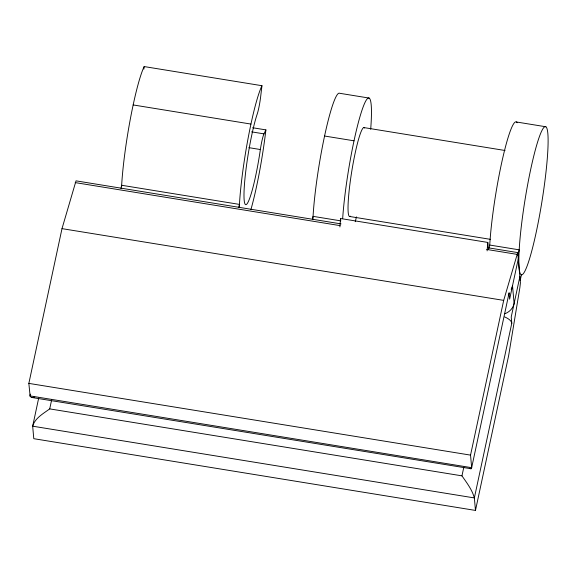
<?xml version="1.0" encoding="UTF-8"?>
<svg xmlns="http://www.w3.org/2000/svg" width="577" height="577" viewBox="0 0 577 577"><rect width="100%" height="100%" fill="white"/><g stroke="black" fill="none" stroke-linecap="round" stroke-linejoin="round"><path stroke-width="0.87" d="M143.875 69.096L144.171 66.571L261.958 85.706L260.667 96.611A15.009 1.695 -80.8 0 1 257.205 114.073A50.04 5.662 -80.8 0 0 245.247 175.805A50.04 5.662 -80.8 0 0 247.663 202.888A50.04 5.662 -80.8 0 0 260.371 149.53A15.009 1.695 -80.8 0 1 263.992 133.871L265.903 129.89L252.618 127.733M488.279 247.814L517.72 252.596L503.692 300.379L470.543 455.123L471.669 467.745L471.258 468.776L31.663 397.459L30.163 396.558L28.85 383.388L61.999 228.636L76.027 180.853L341.043 223.898M30.343 394.127L29.968 395.88L471.661 467.687L509.087 292.914L509.642 299.16L518.283 258.842M38.688 398.094L32.673 426.187L33.783 438.686L475.477 510.429L508.633 355.677L519.863 287.678L520.425 282.903L517.72 252.596M475.477 510.429L474.359 497.929L32.673 426.187C34.923 418.152 43.354 413.558 49.716 408.891L51.605 400.077M120.968 188.477L121.653 185.267L239.441 204.402L238.755 207.605M312.366 219.563L313.059 216.353L340.769 220.861M489.044 248.261L489.736 245.052A75.06 8.489 -80.8 0 1 502.214 160.334A75.06 8.489 -80.8 0 1 517.115 122.764M519.87 276.657L511.229 316.975L511.792 323.221L474.359 497.929C472.152 489.714 466.735 482.754 461.961 475.852L463.814 467.211M517.98 255.445L519.177 249.834L489.736 245.052M520.209 280.436L521.406 274.825M34.663 397.264L31.749 397.474M369.172 98.076L339.723 93.294A75.06 8.489 -80.8 0 0 324.433 136.684A75.06 8.489 -80.8 0 0 312.907 219.282M516.401 121.985L545.849 126.767A75.06 8.489 -80.8 0 1 534.143 241.474A75.06 8.489 -80.8 0 1 520.476 234.002A75.06 8.489 -80.8 0 1 545.849 126.767M364.015 127.596L505.034 150.496M133.179 104.942L250.959 124.069M324.577 136.028L354.026 140.81M251.594 131.859L263.992 133.871M248.918 147.669L260.371 149.53M349.395 216.44L490.421 239.34M339.896 226.97A90.077 10.184 -80.8 0 1 340.567 218.524L487.796 242.434L488.402 249.235M75.198 182.599L340.033 225.614M486.671 249.437L516.891 254.342M61.999 228.636L503.692 300.379M28.85 383.388L470.543 455.123M49.716 408.891L461.961 475.852M470.839 468.791L469.664 468.228M340.567 218.524L340.726 220.313M505.034 313.7A15.009 13.639 -5.1 0 0 514.114 303.531L512.52 285.723A15.009 13.639 -5.1 0 1 511.164 289.329M265.903 129.89A75.06 8.489 -80.8 0 1 250.93 209.494M239.289 207.323A75.06 8.489 -80.8 0 1 261.958 85.706M121.574 186.753A75.06 8.489 -80.8 0 1 144.171 66.571M504.659 316.91A15.009 6.037 12.1 0 1 511.792 323.221M342.659 218.654A75.06 8.489 -80.8 0 1 361.101 112.941A75.06 8.489 -80.8 0 1 370.686 129.313M356.471 216.88A75.06 8.489 -80.8 0 1 355.237 221.691M509.087 292.914A15.009 6.037 12.1 0 1 508.258 295.049M487.125 250.88A90.077 10.184 -80.8 0 1 487.796 242.434M350.369 216.18A45.035 5.092 -80.8 0 1 351.696 171.766A45.035 5.092 -80.8 0 1 364.57 128"/></g></svg>
